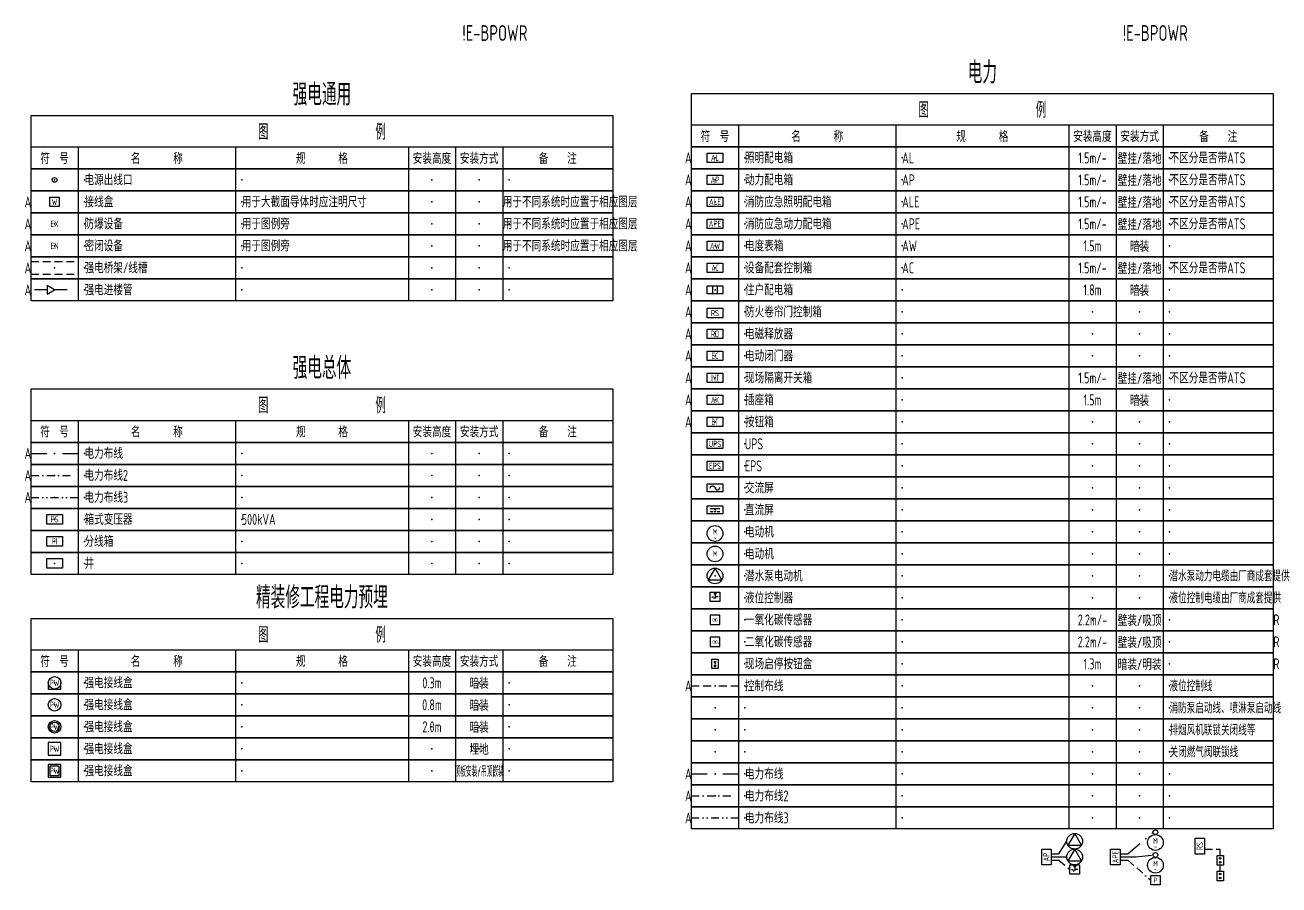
# Model space of a CAD drawing. Extents: x -337 to 273738, y -225 to 2088994.
# Drawn here: x 23274 to 63142, y 463855 to 491211 of the extents above; entities that cross this region are included whole.
import ezdxf
from ezdxf.enums import TextEntityAlignment as Align

# ---------------------------------------------------------------- set-up
doc = ezdxf.new("R2010")
doc.units = 0
doc.header["$LTSCALE"] = 1000
for name, pattern in [('BORDER2', [0.875, 0.25, -0.125, 0.25, -0.125, 0, -0.125]), ('DASHDOT', [1, 0.5, -0.25, 0, -0.25]), ('DASHDOT2', [0.5, 0.25, -0.125, 0, -0.125]), ('DIVIDE2', [0.625, 0.25, -0.125, 0, -0.125, 0, -0.125]), ('HIDDEN', [0.375, 0.25, -0.125])]:
    doc.linetypes.add(name, pattern=pattern)
doc.layers.get('0').update_dxf_attribs({"linetype": 'CONTINUOUS'})
for name, color, linetype in [('E-BAS-DEVC', 3, 'CONTINUOUS'), ('E-CTRL-WIRE', 3, 'BORDER2'), ('E-FAS-DEVC', 3, 'CONTINUOUS'), ('E-POWE-CMTB', 3, 'HIDDEN'), ('E-POWR-BUSH', 111, 'CONTINUOUS'), ('E-POWR-DEVC', 3, 'CONTINUOUS'), ('E-POWR-EQPM', 3, 'CONTINUOUS'), ('E-POWR-WELL', 41, 'CONTINUOUS'), ('E-POWR-WIRE', 4, 'DASHDOT'), ('E-POWR-WIRE2', 4, 'DASHDOT2'), ('E-POWR-WIRE3', 4, 'DIVIDE2'), ('E-UNIV-DIAG', 2, 'CONTINUOUS'), ('E-UNIV-EL', 140, 'CONTINUOUS'), ('E-UNIV-NOTE', 6, 'CONTINUOUS')]:
    doc.layers.add(name, color=color, linetype=linetype)
doc.styles.add('TH-STYLE3', font='tssdeng.shx', dxfattribs={"width": 0.65, "bigfont": 'tssdchn.shx'})

# ---------------------------------------------------------------- blocks, each defined once
blk = doc.blocks.new('E-BKTS2')
for p, q in [((0, 0), (185, 0)), ((0, -7), (0, 0)), ((185, 0), (185, -7)), ((185, -7), (0, -7))]:
    blk.add_line(p, q)
at = {"linetype": 'Continuous'}
for p, q in [((15, 0), (15, -7)), ((65, 0), (65, -7)), ((120, 0), (120, -7)), ((135, 0), (135, -7)), ((150, 0), (150, -7))]:
    blk.add_line(p, q, dxfattribs=at)
for p in [(7.5, -3.5), (17, -3.5), (67, -3.5), (127.5, -3.5), (142.5, -3.5), (152, -3.5)]:
    blk.add_point(p, dxfattribs=at)
blk = doc.blocks.new('E-BCABLE01')
for p, q in [((0, 0), (2, 0)), ((3.2, 0), (5.2, 0))]:
    blk.add_line(p, q)
blk.add_lwpolyline([(3.2, -0.69), (3.2, 0.69), (2, 0)], close=True)
blk = doc.blocks.new('E-BKTS1')
blk.add_line((0, -10), (185, -10))
at = {"linetype": 'Continuous'}
for p, q in [((15, -10), (15, -17)), ((65, -10), (65, -17)), ((120, -10), (120, -17)), ((135, -10), (135, -17)), ((150, -10), (150, -17))]:
    blk.add_line(p, q, dxfattribs=at)
blk.add_lwpolyline([(0, 0), (185, 0), (185, -17), (0, -17)], close=True)
at = {"layer": 'E-UNIV-NOTE', "style": 'TH-STYLE3', "width": 0.7}
for s, height, p in [('图                例', 5, (92.5, -5)), ('安装高度', 3.5, (127.5, -13.5)), ('安装方式', 3.5, (142.5, -13.5))]:
    blk.add_text(s, height=height, dxfattribs=at).set_placement(p, align=Align.MIDDLE)
at = {"layer": 'E-UNIV-NOTE', "linetype": 'Continuous', "style": 'TH-STYLE3', "width": 0.7}
for s, p in [('符  号', (7.5, -13.5)), ('名       称', (40, -13.5)), ('规       格', (92.5, -13.5)), ('备    注', (167.5, -13.5))]:
    blk.add_text(s, height=3.5, dxfattribs=at).set_placement(p, align=Align.MIDDLE)
blk = doc.blocks.new('E-BS001')
blk.add_lwpolyline([(-1.5, -1.5), (-1.5, 1.5), (1.5, 1.5), (1.5, -1.5)], close=True)
at = {"layer": 'E-UNIV-EL', "style": 'TH-STYLE3', "width": 0.7}
blk.add_attdef('SOCKET', text='', height=2, dxfattribs=at).set_placement((0, 0), align=Align.MIDDLE)
blk = doc.blocks.new('强电通用')
at = {"layer": 'E-POWE-CMTB'}
for p, q in [((0, -4650), (1500, -4650)), ((0, -5050), (1500, -5050))]:
    blk.add_line(p, q, dxfattribs=at)
at = {"layer": 'E-POWR-DEVC'}
blk.add_circle((750, -2050), 75, dxfattribs=at)
at = {"layer": 'E-POWR-BUSH', "xscale": 200, "yscale": 200, "zscale": 200, "rotation": 180}
blk.add_blockref('E-BCABLE01', (1150, -5550), dxfattribs=at)
at = {"layer": 'E-POWR-DEVC', "xscale": 100, "yscale": 100, "zscale": 100}
blk.add_blockref('E-BS001', (750, -2750), dxfattribs=at).add_auto_attribs({'SOCKET': 'W'})
at = {"layer": 'E-UNIV-DIAG', "xscale": 100, "yscale": 100, "zscale": 100}
for name, p in [('E-BKTS1', (0, 0)), ('E-BKTS2', (0, -1700)), ('E-BKTS2', (0, -2400)), ('E-BKTS2', (0, -3100)), ('E-BKTS2', (0, -3800)), ('E-BKTS2', (0, -4500)), ('E-BKTS2', (0, -5200))]:
    blk.add_blockref(name, p, dxfattribs=at)
at = {"layer": 'E-POWR-DEVC', "style": 'TH-STYLE3', "width": 0.7}
for s, p in [('EX', (750, -3450)), ('EN', (750, -4150))]:
    blk.add_text(s, height=200, dxfattribs=at).set_placement(p, align=Align.MIDDLE)
at = {"layer": 'E-UNIV-NOTE', "style": 'TH-STYLE3', "width": 0.7}
for s, height, p in [('强电通用', 700, (9250, 700)), ('A', 350, (-100, -2750)), ('A', 350, (-100, -3450)), ('A', 350, (-100, -4150)), ('A', 350, (-100, -4850)), ('A', 350, (-100, -5550))]:
    blk.add_text(s, height=height, dxfattribs=at).set_placement(p, align=Align.MIDDLE)
for s, p in [('电源出线口', (1700, -2050)), ('接线盒', (1700, -2750)), ('防爆设备', (1700, -3450)), ('密闭设备', (1700, -4150)), ('强电桥架/线槽', (1700, -4850)), ('强电进楼管', (1700, -5550))]:
    blk.add_text(s, height=350, dxfattribs=at).set_placement(p, align=Align.MIDDLE_LEFT)
at = {"layer": 'E-UNIV-NOTE', "color": 1, "style": 'TH-STYLE3', "width": 0.7}
for s, p in [('用于大截面导体时应注明尺寸', (6700, -2750)), ('用于不同系统时应置于相应图层', (15000, -2750)), ('用于图例旁', (6700, -3450)), ('用于不同系统时应置于相应图层', (15000, -3450)), ('用于图例旁', (6700, -4150)), ('用于不同系统时应置于相应图层', (15000, -4150))]:
    blk.add_text(s, height=350, dxfattribs=at).set_placement(p, align=Align.MIDDLE_LEFT)
blk = doc.blocks.new('E-BT04')
blk.add_lwpolyline([(-2.5, -1.5), (-2.5, 1.5), (2.5, 1.5), (2.5, -1.5)], close=True)
at = {"layer": 'E-UNIV-EL', "style": 'TH-STYLE3', "width": 0.7}
blk.add_attdef('BOX', text='', height=2, dxfattribs=at).set_placement((0, 0), align=Align.MIDDLE)
blk = doc.blocks.new('E-BT03')
blk.add_lwpolyline([(-2.5, -1.5), (-2.5, 1.5), (2.5, 1.5), (2.5, -1.5)], close=True)
at = {"layer": 'E-UNIV-EL', "style": 'TH-STYLE3', "width": 0.7}
blk.add_attdef('BOX', text='', height=2, dxfattribs=at).set_placement((0, 0), align=Align.MIDDLE)
blk = doc.blocks.new('强电总体')
at = {"layer": 'E-POWR-WELL'}
blk.add_lwpolyline([(500, -5700), (500, -5400), (1000, -5400), (1000, -5700)], close=True, dxfattribs=at)
at = {"layer": 'E-POWR-WIRE'}
blk.add_line((0, -2050), (1500, -2050), dxfattribs=at)
at = {"layer": 'E-POWR-WIRE2'}
blk.add_line((0, -2750), (1500, -2750), dxfattribs=at)
at = {"layer": 'E-POWR-WIRE3'}
blk.add_line((0, -3450), (1500, -3450), dxfattribs=at)
at = {"layer": 'E-POWR-EQPM', "xscale": 100, "yscale": 100, "zscale": 100}
for name, p, values in [('E-BT03', (750, -4150), {'BOX': 'PS'}), ('E-BT04', (750, -4850), {'BOX': 'PI'})]:
    blk.add_blockref(name, p, dxfattribs=at).add_auto_attribs(values)
at = {"layer": 'E-UNIV-DIAG', "xscale": 100, "yscale": 100, "zscale": 100}
for name, p in [('E-BKTS1', (0, 0)), ('E-BKTS2', (0, -1700)), ('E-BKTS2', (0, -2400)), ('E-BKTS2', (0, -3100)), ('E-BKTS2', (0, -3800)), ('E-BKTS2', (0, -4500)), ('E-BKTS2', (0, -5200))]:
    blk.add_blockref(name, p, dxfattribs=at)
at = {"layer": 'E-UNIV-NOTE', "style": 'TH-STYLE3', "width": 0.7}
for s, height, p in [('强电总体', 700, (9250, 700)), ('A', 350, (-100, -2050)), ('A', 350, (-100, -2750)), ('A', 350, (-100, -3450))]:
    blk.add_text(s, height=height, dxfattribs=at).set_placement(p, align=Align.MIDDLE)
for s, p in [('电力布线', (1700, -2050)), ('电力布线2', (1700, -2750)), ('电力布线3', (1700, -3450)), ('箱式变压器', (1700, -4150)), ('500kVA', (6700, -4150)), ('分线箱', (1700, -4850)), ('井', (1700, -5550))]:
    blk.add_text(s, height=350, dxfattribs=at).set_placement(p, align=Align.MIDDLE_LEFT)
blk = doc.blocks.new('E-BPOWR90')
blk.add_lwpolyline([(-2, 0), (-2, -2), (2, -2), (2, 0)])
blk.add_circle((0, 0), 2)
at = {"layer": 'E-UNIV-EL', "style": 'TH-STYLE3', "width": 0.7}
blk.add_attdef('SOCKET', text='', height=2, dxfattribs=at).set_placement((0, 0), align=Align.MIDDLE)
blk = doc.blocks.new('E-BPOWR91')
blk.add_circle((0, 0), 2)
at = {"layer": 'E-UNIV-EL', "style": 'TH-STYLE3', "width": 0.7}
blk.add_attdef('SOCKET', text='', height=2, dxfattribs=at).set_placement((0, 0), align=Align.MIDDLE)
blk = doc.blocks.new('E-BPOWR91-1')
blk.add_circle((0, 0), 2)
at = {"layer": 'E-UNIV-EL'}
blk.add_circle((0, 0), 1.5, dxfattribs=at)
at = {"layer": 'E-UNIV-EL', "style": 'TH-STYLE3', "width": 0.7}
blk.add_attdef('SOCKET', text='', height=2, dxfattribs=at).set_placement((0, 0), align=Align.MIDDLE)
blk = doc.blocks.new('E-BTELE91-2')
blk.add_lwpolyline([(-2, 2), (-2, -2), (2, -2), (2, 2)], close=True)
at = {"layer": 'E-UNIV-EL', "style": 'TH-STYLE3', "width": 0.6}
blk.add_attdef('SOCKET', text='', height=2, dxfattribs=at).set_placement((0, 0), align=Align.MIDDLE)
blk = doc.blocks.new('E-BPOWR91-3')
blk.add_lwpolyline([(-2, 2), (-2, -2), (2, -2), (2, 2)], close=True)
at = {"layer": 'E-UNIV-EL'}
blk.add_lwpolyline([(-1.5, 1.5), (-1.5, -1.5), (1.5, -1.5), (1.5, 1.5)], close=True, dxfattribs=at)
at = {"layer": 'E-UNIV-EL', "style": 'TH-STYLE3', "width": 0.7}
blk.add_attdef('SOCKET', text='', height=2, dxfattribs=at).set_placement((0, 0), align=Align.MIDDLE)
blk = doc.blocks.new('精装修工程电力预埋')
at = {"layer": 'E-POWR-DEVC', "xscale": 100, "yscale": 100, "zscale": 100}
for name, p in [('E-BPOWR90', (750, -2050)), ('E-BPOWR91', (750, -2750)), ('E-BPOWR91-1', (750, -3450)), ('E-BPOWR91-3', (750, -4850))]:
    blk.add_blockref(name, p, dxfattribs=at).add_auto_attribs({'SOCKET': 'PW'})
at = {"layer": 'E-POWR-DEVC'}
ref = blk.add_blockref('E-BTELE91-2', (750, -4150), dxfattribs=dict(at, xscale=100, yscale=100, zscale=100))
ref.add_attrib('SOCKET', 'PW', dxfattribs={"layer": 'E-UNIV-EL', "height": 200, "style": 'TH-STYLE3', "width": 0.7}).set_placement((750, -4150), align=Align.MIDDLE)
at = {"layer": 'E-UNIV-DIAG', "xscale": 100, "yscale": 100, "zscale": 100}
for name, p in [('E-BKTS1', (0, 0)), ('E-BKTS2', (0, -1700)), ('E-BKTS2', (0, -2400)), ('E-BKTS2', (0, -3100)), ('E-BKTS2', (0, -3800)), ('E-BKTS2', (0, -4500))]:
    blk.add_blockref(name, p, dxfattribs=at)
at = {"layer": 'E-UNIV-NOTE', "style": 'TH-STYLE3'}
for s, height, width, p in [('精装修工程电力预埋', 700, 0.7, (9250, 700)), ('0.3m', 350, 0.7, (12750, -2050)), ('暗装', 350, 0.7, (14250, -2050)), ('0.8m', 350, 0.7, (12750, -2750)), ('暗装', 350, 0.7, (14250, -2750)), ('2.0m', 350, 0.7, (12750, -3450)), ('暗装', 350, 0.7, (14250, -3450)), ('埋地', 350, 0.7, (14250, -4150)), ('顶板安装/吊顶嵌装', 350, 0.4, (14250, -4850))]:
    blk.add_text(s, height=height, dxfattribs=dict(at, width=width)).set_placement(p, align=Align.MIDDLE)
at = {"layer": 'E-UNIV-NOTE', "linetype": 'Continuous', "style": 'TH-STYLE3', "width": 0.7}
for p in [(1700, -2050), (1700, -2750), (1700, -3450), (1700, -4150), (1700, -4850)]:
    blk.add_text('强电接线盒', height=350, dxfattribs=at).set_placement(p, align=Align.MIDDLE_LEFT)
blk = doc.blocks.new('E-BDB006-1')
for p, q in [((-0.75, -1.25), (-0.75, 1.25)), ((0.75, -1.25), (0.75, 1.25))]:
    blk.add_line(p, q)
blk.add_lwpolyline([(-2.5, -1.25), (-2.5, 1.25), (2.5, 1.25), (2.5, -1.25)], close=True)
blk = doc.blocks.new('E-BDB011')
blk.add_lwpolyline([(-2.5, -1.5), (-2.5, 1.5), (2.5, 1.5), (2.5, -1.5)], close=True)
at = {"layer": 'E-UNIV-EL', "style": 'TH-STYLE3', "width": 0.7}
blk.add_attdef('BOX', text='', height=2, dxfattribs=at).set_placement((0, 0), align=Align.MIDDLE)
blk = doc.blocks.new('E-BDB054')
blk.add_circle((0, 0), 2.5)
at = {"layer": 'E-UNIV-EL'}
blk.add_lwpolyline([(0, 2.5), (-2.17, -1.25), (2.17, -1.25)], close=True, dxfattribs=at)
blk = doc.blocks.new('E-BFAS23-3')
blk.add_lwpolyline([(-1.5, -1.5), (-1.5, 1.5), (1.5, 1.5), (1.5, -1.5)], close=True)
at = {"layer": 'E-UNIV-EL'}
for p, q in [((-1, 0), (-0.5, 0)), ((0, 0.71), (0, 0.51)), ((0, 0.41), (0, 0.26)), ((0, 0.16), (0, 0.01)), ((0.2, 1.08), (0.45, 1.08)), ((0, -0.09), (0, -0.29))]:
    blk.add_line(p, q, dxfattribs=at)
blk.add_lwpolyline([(1, 0), (0.5, 0), (-0.5, -0.58)], dxfattribs=at)
blk.add_lwpolyline([(0, 1.46, -0.533333), (0, 0.71, -0.533333)], format="xyb", close=True, dxfattribs=at)
blk = doc.blocks.new('E-BDB013')
blk.add_lwpolyline([(-2.5, -1.5), (-2.5, 1.5), (2.5, 1.5), (2.5, -1.5)], close=True)
at = {"layer": 'E-UNIV-EL', "style": 'TH-STYLE3', "width": 0.6}
blk.add_attdef('BOX', text='', height=2, rotation=360, dxfattribs=at).set_placement((0, 0), align=Align.MIDDLE)
blk = doc.blocks.new('E-BDB051')
blk.add_circle((0, 0), 2.5)
at = {"layer": 'E-UNIV-EL', "style": 'TH-STYLE3', "width": 0.7}
blk.add_text('M', height=1.8, dxfattribs=at).set_placement((0, 0), align=Align.MIDDLE)
blk = doc.blocks.new('E-BDB052')
blk.add_circle((0, 0), 2.5)
at = {"layer": 'E-UNIV-EL', "style": 'TH-STYLE3', "width": 0.7}
for s, p in [('M', (0, 0.5)), ('~', (0, -1.5))]:
    blk.add_text(s, height=1.8, dxfattribs=at).set_placement(p, align=Align.MIDDLE)
blk = doc.blocks.new('E-BDB001')
blk.add_lwpolyline([(-2.5, -1.5), (-2.5, 1.5), (2.5, 1.5), (2.5, -1.5)], close=True)
at = {"layer": 'E-UNIV-EL', "style": 'TH-STYLE3', "width": 0.7}
blk.add_attdef('BOX', text='', height=2, dxfattribs=at).set_placement((0, 0), align=Align.MIDDLE)
blk = doc.blocks.new('E-BDB003')
blk.add_lwpolyline([(-2.5, -1.5), (-2.5, 1.5), (2.5, 1.5), (2.5, -1.5)], close=True)
at = {"layer": 'E-UNIV-EL', "style": 'TH-STYLE3', "width": 0.7}
blk.add_attdef('BOX', text='', height=2, dxfattribs=at).set_placement((0, 0), align=Align.MIDDLE)
blk = doc.blocks.new('E-BDB004')
blk.add_lwpolyline([(-2.5, -1.5), (-2.5, 1.5), (2.5, 1.5), (2.5, -1.5)], close=True)
at = {"layer": 'E-UNIV-EL', "style": 'TH-STYLE3', "width": 0.7}
blk.add_attdef('BOX', text='', height=2, dxfattribs=at).set_placement((0, 0), align=Align.MIDDLE)
blk = doc.blocks.new('E-BDB012')
blk.add_lwpolyline([(-2.5, -1.5), (-2.5, 1.5), (2.5, 1.5), (2.5, -1.5)], close=True)
at = {"layer": 'E-UNIV-EL', "style": 'TH-STYLE3', "width": 0.6}
blk.add_attdef('BOX', text='', height=2, dxfattribs=at).set_placement((0, 0), align=Align.MIDDLE)
blk = doc.blocks.new('E-BDB015')
blk.add_lwpolyline([(-2.5, -1.5), (-2.5, 1.5), (2.5, 1.5), (2.5, -1.5)], close=True)
at = {"layer": 'E-UNIV-EL', "style": 'TH-STYLE3', "width": 0.6}
blk.add_attdef('BOX', text='', height=2, rotation=360, dxfattribs=at).set_placement((0, 0), align=Align.MIDDLE)
blk = doc.blocks.new('E-BFAS810')
blk.add_lwpolyline([(-2.5, -1.5), (-2.5, 1.5), (2.5, 1.5), (2.5, -1.5)], close=True)
at = {"layer": 'E-UNIV-EL', "style": 'TH-STYLE3', "width": 0.7}
blk.add_attdef('BOX', text='', height=2, dxfattribs=at).set_placement((0, 0), align=Align.MIDDLE)
blk = doc.blocks.new('E-BDB016')
blk.add_lwpolyline([(-2.5, -1.5), (-2.5, 1.5), (2.5, 1.5), (2.5, -1.5)], close=True)
at = {"layer": 'E-UNIV-EL', "style": 'TH-STYLE3', "width": 0.6}
blk.add_attdef('BOX', text='', height=2, rotation=360, dxfattribs=at).set_placement((0, 0), align=Align.MIDDLE)
blk = doc.blocks.new('E-BDB041')
blk.add_lwpolyline([(-2.5, -1.5), (-2.5, 1.5), (2.5, 1.5), (2.5, -1.5)], close=True)
at = {"layer": 'E-UNIV-EL', "style": 'TH-STYLE3', "width": 0.7}
blk.add_attdef('BOX', text='', height=2, dxfattribs=at).set_placement((0, 0), align=Align.MIDDLE)
blk = doc.blocks.new('E-BDB042')
blk.add_lwpolyline([(-2.5, -1.5), (-2.5, 1.5), (2.5, 1.5), (2.5, -1.5)], close=True)
at = {"layer": 'E-UNIV-EL', "style": 'TH-STYLE3', "width": 0.7}
blk.add_attdef('BOX', text='', height=2, dxfattribs=at).set_placement((0, 0), align=Align.MIDDLE)
blk = doc.blocks.new('E-BFAS620')
blk.add_lwpolyline([(-1.5, -1.5), (-1.5, 1.5), (1.5, 1.5), (1.5, -1.5)], close=True)
at = {"layer": 'E-UNIV-EL', "style": 'TH-STYLE3', "width": 0.7}
blk.add_attdef('F', text='', height=1.7, dxfattribs=at).set_placement((0, 0), align=Align.MIDDLE)
blk = doc.blocks.new('E-BFAS820')
blk.add_lwpolyline([(-2.5, -1.5), (-2.5, 1.5), (2.5, 1.5), (2.5, -1.5)], close=True)
at = {"layer": 'E-UNIV-EL', "style": 'TH-STYLE3', "width": 0.7}
blk.add_attdef('BOX', text='', height=2, dxfattribs=at).set_placement((0, 0), align=Align.MIDDLE)
blk = doc.blocks.new('E-BFAS821')
blk.add_lwpolyline([(-2.5, -1.5), (-2.5, 1.5), (2.5, 1.5), (2.5, -1.5)], close=True)
at = {"layer": 'E-UNIV-EL', "style": 'TH-STYLE3', "width": 0.7}
blk.add_attdef('BOX', text='', height=2, dxfattribs=at).set_placement((0, 0), align=Align.MIDDLE)
blk = doc.blocks.new('E-BFAS630')
blk.add_lwpolyline([(-1.5, -1.5), (-1.5, 1.5), (1.5, 1.5), (1.5, -1.5)], close=True)
at = {"layer": 'E-UNIV-EL'}
for p, q in [((-1, 0), (-0.5, 0)), ((0, 0.71), (0, 0.51)), ((0, 0.41), (0, 0.26)), ((0, 0.16), (0, 0.01)), ((0.2, 1.08), (0.45, 1.08)), ((0, -0.09), (0, -0.29))]:
    blk.add_line(p, q, dxfattribs=at)
blk.add_lwpolyline([(1, 0), (0.5, 0), (-0.5, -0.58)], dxfattribs=at)
blk.add_lwpolyline([(0, 1.46, -0.533333), (0, 0.71, -0.533333)], format="xyb", close=True, dxfattribs=at)
blk = doc.blocks.new('E-BEMS030')
blk.add_lwpolyline([(-1.5, -1.5), (1.5, -1.5), (1.5, 1.5), (-1.5, 1.5)], close=True)
at = {"layer": 'E-UNIV-EL', "style": 'TH-STYLE3', "width": 0.7}
blk.add_attdef('F', text='', height=1.3, dxfattribs=at).set_placement((0, 0), align=Align.MIDDLE)
blk = doc.blocks.new('E-BEMS031')
blk.add_lwpolyline([(-1.5, -1.5), (1.5, -1.5), (1.5, 1.5), (-1.5, 1.5)], close=True)
at = {"layer": 'E-UNIV-EL', "style": 'TH-STYLE3', "width": 0.7}
for tag, height, p in [('F', 1.3, (0, 0)), ('F2', 0.65, (1.08625, -0.3125))]:
    blk.add_attdef(tag, text='', height=height, dxfattribs=at).set_placement(p, align=Align.MIDDLE)
blk = doc.blocks.new('E-BSW121')
blk.add_lwpolyline([(-1, -1.5), (-1, 1.5), (1, 1.5), (1, -1.5)], close=True)
at = {"layer": 'E-UNIV-EL'}
for centre in [(0, 0.625), (0, -0.625)]:
    blk.add_circle(centre, 0.25, dxfattribs=at)
blk = doc.blocks.new('电力')
at = {"layer": 'E-CTRL-WIRE'}
for p, q in [((0, -18850), (1500, -18850)), ((16313, -24047), (16813, -24047)), ((16813, -24247), (16813, -24047)), ((11436, -24392), (11686, -24392)), ((11686, -24392), (12036, -24692)), ((13629, -24392), (13879, -24392)), ((13879, -24392), (14604, -25031)), ((16813, -24747), (16813, -24547))]:
    blk.add_line(p, q, dxfattribs=at)
at = {"layer": 'E-POWR-DEVC'}
for centre in [(14754, -23505), (14754, -24228)]:
    blk.add_circle(centre, 75, dxfattribs=at)
at = {"layer": 'E-POWR-EQPM'}
for p, q in [((600, -13200), (900, -13200)), ((600, -13300), (685, -13300)), ((715, -13300), (785, -13300)), ((815, -13300), (900, -13300))]:
    blk.add_line(p, q, dxfattribs=at)
for points in [[(500, -12675), (500, -12425), (1000, -12425), (1000, -12675)], [(500, -13375), (500, -13125), (1000, -13125), (1000, -13375)]]:
    blk.add_lwpolyline(points, close=True, dxfattribs=at)
blk.add_lwpolyline([(592, -12559), (604, -12528), (619, -12506), (636, -12493), (655, -12487), (674, -12487), (692, -12491), (709, -12498), (722, -12507), (732, -12517), (740, -12527), (745, -12538), (750, -12549), (754, -12560), (760, -12571), (767, -12581), (777, -12591), (791, -12600), (808, -12607), (826, -12611), (845, -12611), (863, -12605), (881, -12592), (896, -12571), (908, -12540)], dxfattribs=at)
at = {"layer": 'E-POWR-WIRE'}
for p, q in [((0, -21650), (1500, -21650)), ((13879, -24192), (14679, -23505)), ((11686, -24192), (11936, -23792)), ((11436, -24192), (11686, -24192)), ((11436, -24292), (11936, -24292)), ((13629, -24192), (13879, -24192)), ((13629, -24292), (14129, -24292)), ((14129, -24292), (14679, -24228))]:
    blk.add_line(p, q, dxfattribs=at)
at = {"layer": 'E-POWR-WIRE2'}
blk.add_line((0, -22350), (1500, -22350), dxfattribs=at)
at = {"layer": 'E-POWR-WIRE3'}
blk.add_line((0, -23050), (1500, -23050), dxfattribs=at)
at = {"layer": 'E-BAS-DEVC', "xscale": 100, "yscale": 100, "zscale": 100}
for name, p, values in [('E-BEMS030', (750, -16750), {'F': 'CO'}), ('E-BEMS031', (750, -17450), {'F': 'CO', 'F2': '2'})]:
    blk.add_blockref(name, p, dxfattribs=at).add_auto_attribs(values)
for p in [(750, -18150), (16813, -24397), (16813, -24897)]:
    blk.add_blockref('E-BSW121', p, dxfattribs=at)
at = {"layer": 'E-FAS-DEVC', "xscale": 100, "yscale": 100, "zscale": 100}
blk.add_blockref('E-BFAS630', (750, -16015), dxfattribs=at)
at = {"layer": 'E-FAS-DEVC', "xscale": 100, "yscale": 100, "zscale": 100, "rotation": 90}
blk.add_blockref('E-BFAS810', (16163, -23947), dxfattribs=at).add_auto_attribs({'BOX': 'RS'})
at = {"layer": 'E-FAS-DEVC', "xscale": 100, "yscale": 100, "zscale": 100}
blk.add_blockref('E-BFAS620', (14754, -25031), dxfattribs=at).add_auto_attribs({'F': 'P'})
at = {"layer": 'E-POWR-EQPM', "xscale": 100, "yscale": 100, "zscale": 100}
for name, p, values in [('E-BDB001', (750, -2050), {'BOX': 'AL'}), ('E-BDB001', (750, -2750), {'BOX': 'AP'}), ('E-BDB003', (750, -3450), {'BOX': 'ALE'}), ('E-BDB004', (750, -4150), {'BOX': 'APE'}), ('E-BDB011', (750, -4850), {'BOX': 'AW'}), ('E-BDB012', (750, -5550), {'BOX': 'AC'}), ('E-BFAS810', (750, -6986), {'BOX': 'RS'}), ('E-BFAS820', (750, -7650), {'BOX': 'RD'}), ('E-BFAS821', (750, -8350), {'BOX': 'EC'}), ('E-BDB015', (750, -9050), {'BOX': 'INT'}), ('E-BDB013', (750, -9750), {'BOX': 'AX'}), ('E-BDB016', (750, -10450), {'BOX': 'BT'}), ('E-BDB041', (750, -11150), {'BOX': 'UPS'}), ('E-BDB042', (750, -11850), {'BOX': 'EPS'})]:
    blk.add_blockref(name, p, dxfattribs=at).add_auto_attribs(values)
for name, p in [('E-BDB006-1', (750, -6250)), ('E-BDB052', (750, -14000)), ('E-BDB051', (750, -14650)), ('E-BDB054', (750, -15350)), ('E-BDB054', (12186, -23792)), ('E-BDB052', (14754, -23830)), ('E-BDB054', (12186, -24292)), ('E-BDB052', (14754, -24553)), ('E-BFAS23-3', (12186, -24692))]:
    blk.add_blockref(name, p, dxfattribs=at)
at = {"layer": 'E-POWR-EQPM', "xscale": 100, "yscale": 100, "zscale": 100, "rotation": 90}
for name, p, values in [('E-BDB001', (11286, -24292), {'BOX': 'AP'}), ('E-BDB004', (13479, -24292), {'BOX': 'APE'})]:
    blk.add_blockref(name, p, dxfattribs=at).add_auto_attribs(values)
at = {"layer": 'E-UNIV-DIAG', "xscale": 100, "yscale": 100, "zscale": 100}
for name, p in [('E-BKTS1', (0, 0)), ('E-BKTS2', (0, -1700)), ('E-BKTS2', (0, -2400)), ('E-BKTS2', (0, -3100)), ('E-BKTS2', (0, -3800)), ('E-BKTS2', (0, -4500)), ('E-BKTS2', (0, -5200)), ('E-BKTS2', (0, -5900)), ('E-BKTS2', (0, -6600)), ('E-BKTS2', (0, -7300)), ('E-BKTS2', (0, -8000)), ('E-BKTS2', (0, -8700)), ('E-BKTS2', (0, -9400)), ('E-BKTS2', (0, -10100)), ('E-BKTS2', (0, -10800)), ('E-BKTS2', (0, -11500)), ('E-BKTS2', (0, -12200)), ('E-BKTS2', (0, -12900)), ('E-BKTS2', (0, -13600)), ('E-BKTS2', (0, -14300)), ('E-BKTS2', (0, -15000)), ('E-BKTS2', (0, -15700)), ('E-BKTS2', (0, -16400)), ('E-BKTS2', (0, -17100)), ('E-BKTS2', (0, -17800)), ('E-BKTS2', (0, -18500)), ('E-BKTS2', (0, -19200)), ('E-BKTS2', (0, -19900)), ('E-BKTS2', (0, -20600)), ('E-BKTS2', (0, -21300)), ('E-BKTS2', (0, -22000)), ('E-BKTS2', (0, -22700))]:
    blk.add_blockref(name, p, dxfattribs=at)
at = {"layer": 'E-UNIV-NOTE', "style": 'TH-STYLE3', "width": 0.7}
for s, height, p in [('电力', 700, (9250, 700)), ('A', 350, (-100, -2050)), ('1.5m/-', 350, (12750, -2050)), ('壁挂/落地', 350, (14250, -2050)), ('A', 350, (-100, -2750)), ('1.5m/-', 350, (12750, -2750)), ('壁挂/落地', 350, (14250, -2750)), ('A', 350, (-100, -3450)), ('1.5m/-', 350, (12750, -3450)), ('壁挂/落地', 350, (14250, -3450)), ('A', 350, (-100, -4150)), ('1.5m/-', 350, (12750, -4150)), ('壁挂/落地', 350, (14250, -4150)), ('A', 350, (-100, -4850)), ('1.5m', 350, (12750, -4850)), ('暗装', 350, (14250, -4850)), ('A', 350, (-100, -5550)), ('1.5m/-', 350, (12750, -5550)), ('壁挂/落地', 350, (14250, -5550)), ('A', 350, (-100, -6250)), ('1.8m', 350, (12750, -6250)), ('暗装', 350, (14250, -6250)), ('A', 350, (-100, -6950)), ('A', 350, (-100, -7650)), ('A', 350, (-100, -8350)), ('A', 350, (-100, -9050)), ('1.5m/-', 350, (12750, -9050)), ('壁挂/落地', 350, (14250, -9050)), ('暗装', 350, (14250, -9750)), ('A', 350, (-100, -9750)), ('1.5m', 350, (12750, -9750)), ('A', 350, (-100, -10450)), ('2.2m/-', 350, (12750, -16750)), ('壁装/吸顶', 350, (14250, -16750)), ('R', 350, (18600, -16750)), ('2.2m/-', 350, (12750, -17450)), ('壁装/吸顶', 350, (14250, -17450)), ('R', 350, (18600, -17450)), ('1.3m', 350, (12750, -18150)), ('暗装/明装', 350, (14250, -18150)), ('R', 350, (18600, -18150)), ('A', 350, (-100, -18850)), ('A', 350, (-100, -21650)), ('A', 350, (-100, -22350)), ('A', 350, (-100, -23050))]:
    blk.add_text(s, height=height, dxfattribs=at).set_placement(p, align=Align.MIDDLE)
for s, p in [('照明配电箱', (1700, -2050)), ('AL', (6700, -2050)), ('动力配电箱', (1700, -2750)), ('AP', (6700, -2750)), ('消防应急照明配电箱', (1700, -3450)), ('ALE', (6700, -3450)), ('消防应急动力配电箱', (1700, -4150)), ('APE', (6700, -4150)), ('电度表箱', (1700, -4850)), ('AW', (6700, -4850)), ('设备配套控制箱', (1700, -5550)), ('AC', (6700, -5550)), ('住户配电箱', (1700, -6250)), ('电磁释放器', (1700, -7650)), ('电动闭门器', (1700, -8350)), ('现场隔离开关箱', (1700, -9050)), ('插座箱', (1700, -9750)), ('按钮箱', (1700, -10450)), ('UPS', (1700, -11150)), ('EPS', (1700, -11850)), ('交流屏', (1700, -12550)), ('直流屏', (1700, -13250)), ('电动机', (1700, -13950)), ('电动机', (1700, -14650)), ('潜水泵电动机', (1700, -15350)), ('液位控制器', (1700, -16050)), ('一氧化碳传感器', (1700, -16750)), ('二氧化碳传感器', (1700, -17450)), ('现场启停按钮盒', (1700, -18150)), ('控制布线', (1700, -18850)), ('电力布线', (1700, -21650)), ('电力布线2', (1700, -22350)), ('电力布线3', (1700, -23050))]:
    blk.add_text(s, height=350, dxfattribs=at).set_placement(p, align=Align.MIDDLE_LEFT)
at = {"layer": 'E-UNIV-NOTE', "color": 1, "style": 'TH-STYLE3'}
for s, width, p in [('不区分是否带ATS', 0.7, (15200, -2050)), ('不区分是否带ATS', 0.7, (15200, -2750)), ('不区分是否带ATS', 0.7, (15200, -3450)), ('不区分是否带ATS', 0.7, (15200, -4150)), ('不区分是否带ATS', 0.7, (15200, -5550)), ('不区分是否带ATS', 0.7, (15200, -9050)), ('潜水泵动力电缆由厂商成套提供', 0.6, (15200, -15350)), ('液位控制电缆由厂商成套提供', 0.6, (15200, -16050)), ('液位控制线', 0.6, (15200, -18850)), ('消防泵启动线、喷淋泵启动线', 0.6, (15200, -19550)), ('排烟风机联锁关闭线等', 0.6, (15200, -20250)), ('关闭燃气阀联锁线', 0.6, (15200, -20950))]:
    blk.add_text(s, height=350, dxfattribs=dict(at, width=width)).set_placement(p, align=Align.MIDDLE_LEFT)
at = {"layer": 'E-UNIV-NOTE', "linetype": 'Continuous', "style": 'TH-STYLE3', "width": 0.7}
blk.add_text('防火卷帘门控制箱', height=350, dxfattribs=at).set_placement((1700, -6950), align=Align.MIDDLE_LEFT)

msp = doc.modelspace()

# ---------------------------------------------------------------- block references
for name, p in [('电力', (44462, 489036)), ('强电通用', (23462, 488336)), ('强电总体', (23462, 479636)), ('精装修工程电力预埋', (23462, 472336))]:
    msp.add_blockref(name, p)

# ---------------------------------------------------------------- texts
at = {"layer": 'E-UNIV-NOTE', "style": 'TH-STYLE3', "width": 0.7}
for p in [(38212, 490960), (59212, 490960)]:
    msp.add_text('!E-BPOWR', height=500, dxfattribs=at).set_placement(p, align=Align.MIDDLE)

doc.saveas('drawing.dxf')
